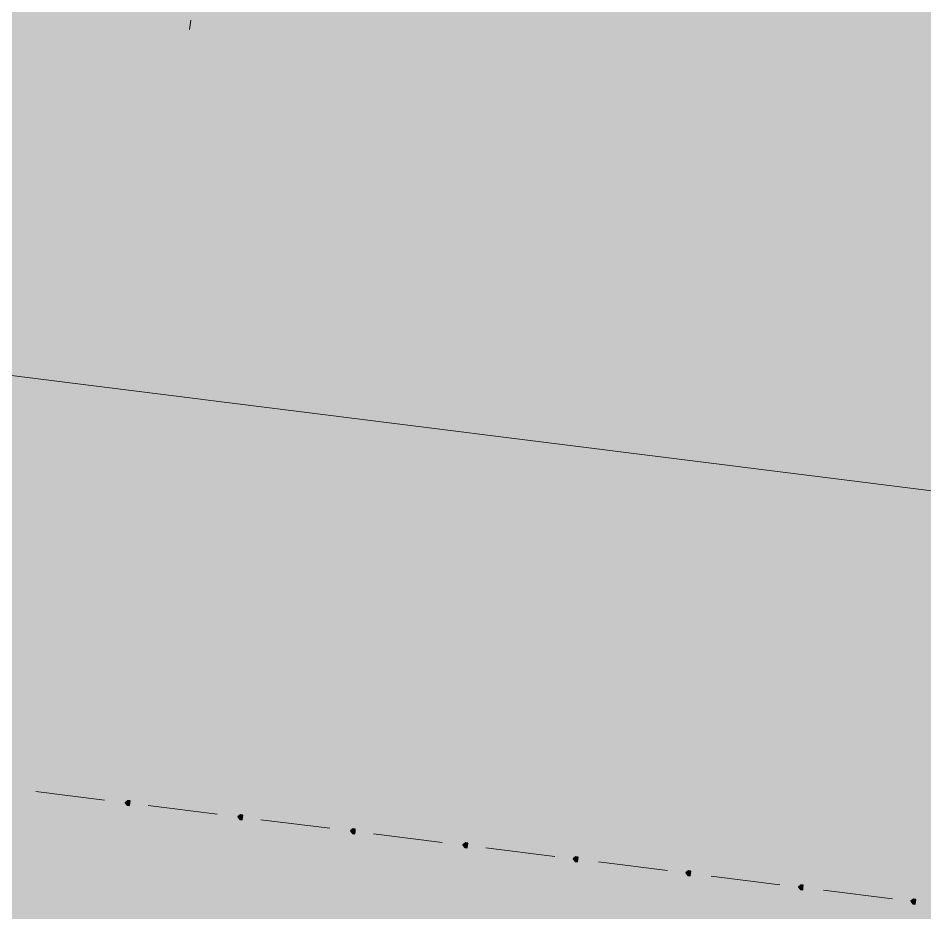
# Model space of a CAD drawing. Header units: metres. Extents: x -4 to 509425, y 7549 to 4732445.
# Drawn here: x 476072.79 to 476076.105, y 4719766.114 to 4719769.387 of the extents above; entities that cross this region are included whole.
import ezdxf

# ---------------------------------------------------------------- set-up
doc = ezdxf.new("R2010")
doc.units = ezdxf.units.M
doc.header["$LTSCALE"] = 0.01
doc.header["$MEASUREMENT"] = 0
doc.layers.get('0').update_dxf_attribs({"lineweight": 0})
doc.layers.add('_SUBESTACIÓN', color=1, linetype='Continuous')
doc.layers.add('SUBESTACION LA VID', color=253, linetype='Continuous')

# ---------------------------------------------------------------- blocks, each defined once
blk = doc.blocks.new('A$Cfff6051d')
at = {"layer": 'SUBESTACION LA VID', "transparency": 33554687}
h = blk.add_hatch(color=256, dxfattribs=at)
h.dxf.hatch_style = 2
h.paths.add_polyline_path([(476073.1983, 4719766.515), (476073.1994, 4719766.5234), (476073.191, 4719766.5245), (476073.1815, 4719766.5171), (476073.1889, 4719766.5077), (476073.1973, 4719766.5066)])
h = blk.add_hatch(color=256, dxfattribs=at)
h.dxf.hatch_style = 2
h.paths.add_polyline_path([(476073.6099, 4719766.4634), (476073.611, 4719766.4718), (476073.6026, 4719766.4729), (476073.5931, 4719766.4655), (476073.6005, 4719766.4561), (476073.6089, 4719766.455)])
h = blk.add_hatch(color=256, dxfattribs=at)
h.dxf.hatch_style = 2
h.paths.add_polyline_path([(476074.0216, 4719766.4118), (476074.0226, 4719766.4202), (476074.0142, 4719766.4213), (476074.0048, 4719766.4139), (476074.0121, 4719766.4045), (476074.0205, 4719766.4034)])
h = blk.add_hatch(color=256, dxfattribs=at)
h.dxf.hatch_style = 2
h.paths.add_polyline_path([(476074.4332, 4719766.3602), (476074.4342, 4719766.3686), (476074.4258, 4719766.3697), (476074.4164, 4719766.3623), (476074.4237, 4719766.3529), (476074.4321, 4719766.3518)])
h = blk.add_hatch(color=256, dxfattribs=at)
h.dxf.hatch_style = 2
h.paths.add_polyline_path([(476074.8364, 4719766.3096), (476074.8374, 4719766.318), (476074.829, 4719766.3191), (476074.8196, 4719766.3118), (476074.8269, 4719766.3023), (476074.8353, 4719766.3012)])
h = blk.add_hatch(color=256, dxfattribs=at)
h.dxf.hatch_style = 2
h.paths.add_polyline_path([(476075.248, 4719766.258), (476075.2491, 4719766.2664), (476075.2407, 4719766.2675), (476075.2312, 4719766.2601), (476075.2386, 4719766.2507), (476075.247, 4719766.2496)])
h = blk.add_hatch(color=256, dxfattribs=at)
h.dxf.hatch_style = 2
h.paths.add_polyline_path([(476075.6596, 4719766.2064), (476075.6607, 4719766.2148), (476075.6523, 4719766.2159), (476075.6428, 4719766.2085), (476075.6502, 4719766.1991), (476075.6586, 4719766.198)])
h = blk.add_hatch(color=256, dxfattribs=at)
h.dxf.hatch_style = 2
h.paths.add_polyline_path([(476076.0712, 4719766.1548), (476076.0723, 4719766.1632), (476076.0639, 4719766.1643), (476076.0544, 4719766.1569), (476076.0618, 4719766.1475), (476076.0702, 4719766.1464)])
at = {"layer": 'SUBESTACION LA VID', "lineweight": 15}
for p, q in [((476076.4761, 4719767.6143), (475978.9986, 4719779.835)), ((476073.4209, 4719769.3796), (476073.4167, 4719769.346)), ((476073.4209, 4719769.3796), (476073.4167, 4719769.346)), ((476073.1059, 4719766.5266), (476072.8539, 4719766.5582)), ((476073.5175, 4719766.475), (476073.2655, 4719766.5066)), ((476073.9292, 4719766.4234), (476073.6771, 4719766.455)), ((476074.3408, 4719766.3718), (476074.0888, 4719766.4034)), ((476074.7524, 4719766.3202), (476074.5004, 4719766.3518)), ((476075.164, 4719766.2686), (476074.912, 4719766.3002)), ((476075.5756, 4719766.217), (476075.3236, 4719766.2486)), ((476075.9872, 4719766.1654), (476075.7352, 4719766.197))]:
    blk.add_line(p, q, dxfattribs=at)
at = {"layer": 'SUBESTACION LA VID'}
for points in [[(476073.1983, 4719766.515), (476073.1994, 4719766.5234), (476073.191, 4719766.5245), (476073.1815, 4719766.5171), (476073.1889, 4719766.5077), (476073.1973, 4719766.5066)], [(476073.6099, 4719766.4634), (476073.611, 4719766.4718), (476073.6026, 4719766.4729), (476073.5931, 4719766.4655), (476073.6005, 4719766.4561), (476073.6089, 4719766.455)], [(476074.0216, 4719766.4118), (476074.0226, 4719766.4202), (476074.0142, 4719766.4213), (476074.0048, 4719766.4139), (476074.0121, 4719766.4045), (476074.0205, 4719766.4034)], [(476074.4332, 4719766.3602), (476074.4342, 4719766.3686), (476074.4258, 4719766.3697), (476074.4164, 4719766.3623), (476074.4237, 4719766.3529), (476074.4321, 4719766.3518)], [(476074.8364, 4719766.3096), (476074.8374, 4719766.318), (476074.829, 4719766.3191), (476074.8196, 4719766.3118), (476074.8269, 4719766.3023), (476074.8353, 4719766.3012)], [(476075.248, 4719766.258), (476075.2491, 4719766.2664), (476075.2407, 4719766.2675), (476075.2312, 4719766.2601), (476075.2386, 4719766.2507), (476075.247, 4719766.2496)], [(476075.6596, 4719766.2064), (476075.6607, 4719766.2148), (476075.6523, 4719766.2159), (476075.6428, 4719766.2085), (476075.6502, 4719766.1991), (476075.6586, 4719766.198)], [(476076.0712, 4719766.1548), (476076.0723, 4719766.1632), (476076.0639, 4719766.1643), (476076.0544, 4719766.1569), (476076.0618, 4719766.1475), (476076.0702, 4719766.1464)]]:
    blk.add_lwpolyline(points, close=True, dxfattribs=at)
at = {"layer": 'SUBESTACION LA VID', "lineweight": 0}
for points in [[(476073.1983, 4719766.515), (476073.1994, 4719766.5234), (476073.191, 4719766.5245), (476073.1815, 4719766.5171), (476073.1889, 4719766.5077), (476073.1973, 4719766.5066)], [(476073.6099, 4719766.4634), (476073.611, 4719766.4718), (476073.6026, 4719766.4729), (476073.5931, 4719766.4655), (476073.6005, 4719766.4561), (476073.6089, 4719766.455)], [(476074.0216, 4719766.4118), (476074.0226, 4719766.4202), (476074.0142, 4719766.4213), (476074.0048, 4719766.4139), (476074.0121, 4719766.4045), (476074.0205, 4719766.4034)], [(476074.4332, 4719766.3602), (476074.4342, 4719766.3686), (476074.4258, 4719766.3697), (476074.4164, 4719766.3623), (476074.4237, 4719766.3529), (476074.4321, 4719766.3518)], [(476074.8364, 4719766.3096), (476074.8374, 4719766.318), (476074.829, 4719766.3191), (476074.8196, 4719766.3118), (476074.8269, 4719766.3023), (476074.8353, 4719766.3012)], [(476075.248, 4719766.258), (476075.2491, 4719766.2664), (476075.2407, 4719766.2675), (476075.2312, 4719766.2601), (476075.2386, 4719766.2507), (476075.247, 4719766.2496)], [(476075.6596, 4719766.2064), (476075.6607, 4719766.2148), (476075.6523, 4719766.2159), (476075.6428, 4719766.2085), (476075.6502, 4719766.1991), (476075.6586, 4719766.198)], [(476076.0712, 4719766.1548), (476076.0723, 4719766.1632), (476076.0639, 4719766.1643), (476076.0544, 4719766.1569), (476076.0618, 4719766.1475), (476076.0702, 4719766.1464)]]:
    blk.add_lwpolyline(points, close=True, dxfattribs=at)

msp = doc.modelspace()

# ---------------------------------------------------------------- hatches: boundary and pattern name
at = {"layer": '_SUBESTACIÓN', "transparency": 33554559}
h = msp.add_hatch(color=1, dxfattribs=at)
h.dxf.hatch_style = 1
h.paths.add_polyline_path([(475968.6399, 4719805.825), (476089.9386, 4719790.615), (476078.1686, 4719696.74), (475956.8686, 4719711.9502)])

# ---------------------------------------------------------------- block references
at = {"linetype": 'Continuous'}
msp.add_blockref('A$Cfff6051d', (0, 0), dxfattribs=at)

doc.saveas('drawing.dxf')
